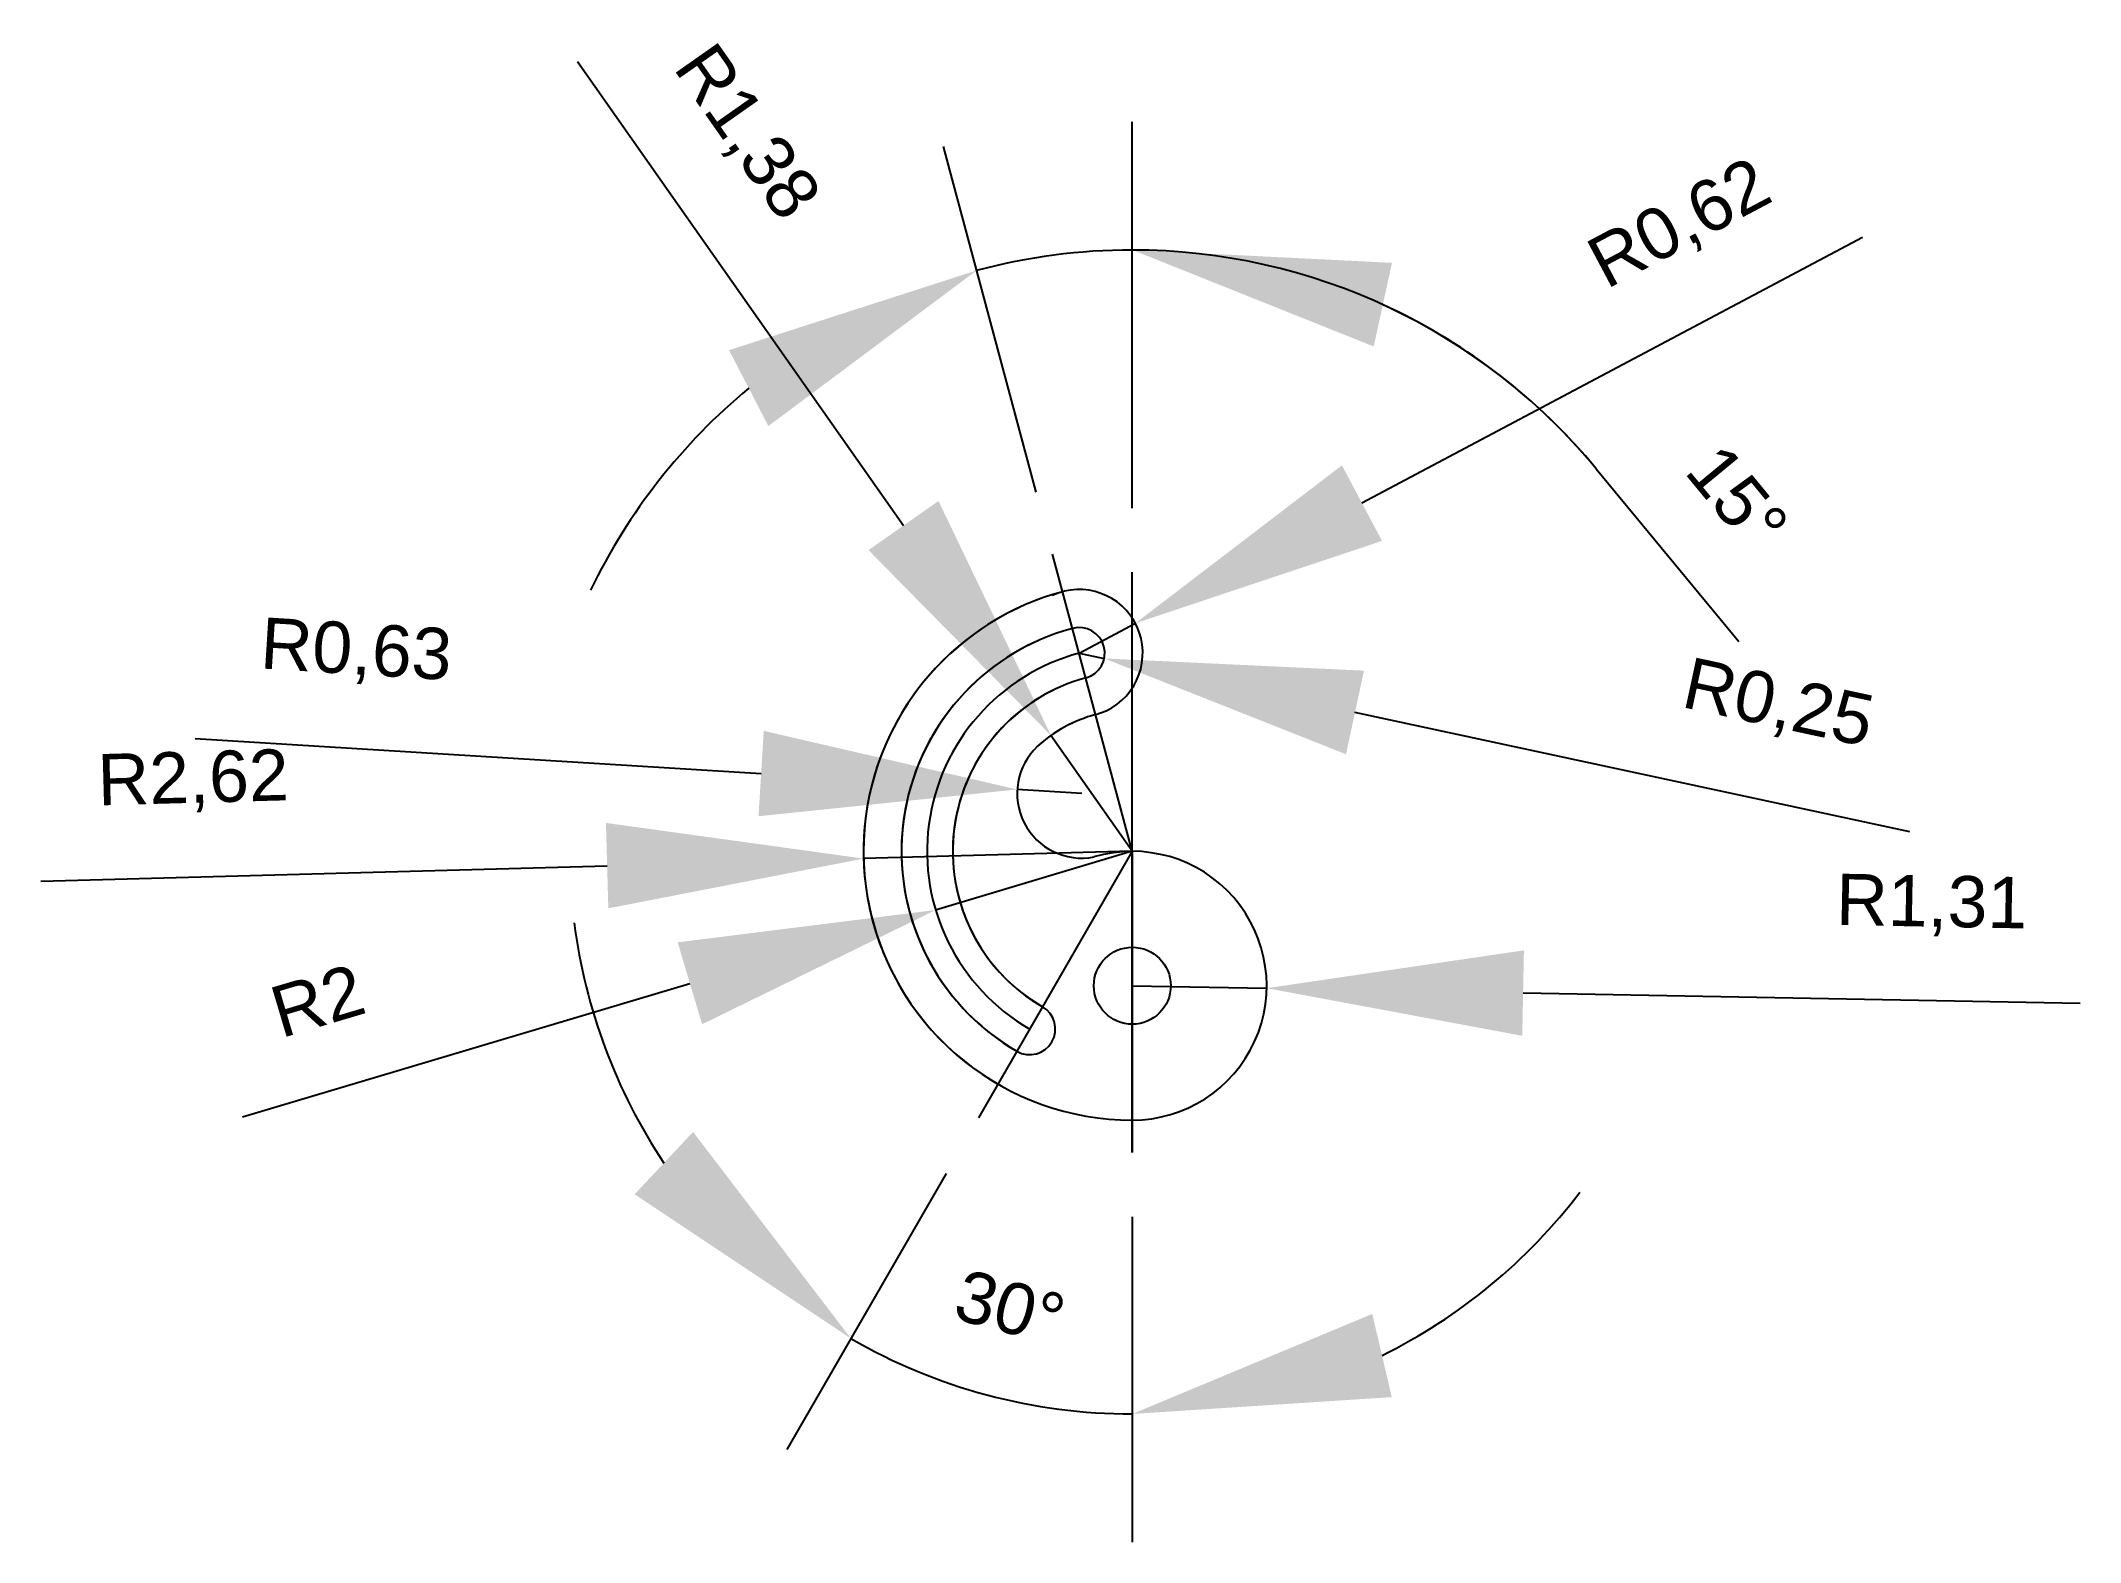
# Model space of a CAD drawing. Header units: millimetres. Extents: x 2788.4 to 2808.3, y 1245.3 to 1259.9.
import ezdxf

# ---------------------------------------------------------------- set-up
doc = ezdxf.new("R2010")
doc.units = ezdxf.units.MM
doc.styles.get("Standard").update_dxf_attribs({"font": 'arial.ttf', "height": 0.5})
doc.dimstyles.new('ISO-25', dxfattribs={"dimtxt": 2.5, "dimasz": 2.5, "dimexe": 1.25, "dimexo": 0.625, "dimtad": 1, "dimtxsty": 'Standard', "dimcen": 2.5, "dimadec": 0, "dimazin": 0, "dimtfac": 1, "dimtmove": 0, "dimatfit": 3, "dimfxl": 1, "dimarcsym": 0})

# ---------------------------------------------------------------- blocks, each defined once
blk = doc.blocks.new('*D7')
at = {"color": 0, "lineweight": -2, "transparency": 16777216}
for p, q in [((2799.026, 1250.726), (2800.336, 1250.702)), ((2808.265, 1250.553), (2802.835, 1250.655))]:
    blk.add_line(p, q, dxfattribs=at)
at = {"color": 0, "transparency": 16777216}
blk.add_solid([(2802.843, 1251.071), (2802.827, 1250.238), (2800.336, 1250.702)], dxfattribs=at)
at = {"layer": 'Defpoints', "color": 0, "transparency": 16777216}
for p in [(2799.026, 1250.726), (2800.336, 1250.702)]:
    blk.add_point(p, dxfattribs=at)
at = {"color": 0, "transparency": 16777216, "insert": (2806.817, 1251.505), "char_height": 0.5, "attachment_point": 5, "rotation": 358.9227}
blk.add_mtext('R1,31', dxfattribs=at)
blk = doc.blocks.new('*D8')
at = {"color": 0, "lineweight": -2, "transparency": 16777216}
for p, q in [((2797.213, 1248.897), (2795.659, 1246.204)), ((2799.026, 1248.474), (2799.026, 1245.302))]:
    blk.add_line(p, q, dxfattribs=at)
for start, end in [(187.3018, 213.6509), (296.3491, 322.6982), (240, 270)]:
    blk.add_arc((2799.026, 1252.036), 5.484, start, end, dxfattribs=at)
at = {"color": 0, "transparency": 16777216}
for points in [[(2794.745, 1249.301), (2794.175, 1248.693), (2796.284, 1247.287)], [(2801.555, 1246.716), (2801.365, 1247.527), (2799.026, 1246.552)]]:
    blk.add_solid(points, dxfattribs=at)
at = {"layer": 'Defpoints', "color": 0, "transparency": 16777216}
for p in [(2799.026, 1253.936), (2799.026, 1252.036), (2797.526, 1249.438), (2799.026, 1249.099), (2797.15, 1246.883)]:
    blk.add_point(p, dxfattribs=at)
at = {"color": 0, "transparency": 16777216, "insert": (2797.834, 1247.589), "char_height": 0.5, "attachment_point": 5, "rotation": 345}
blk.add_mtext('30°', dxfattribs=at)
blk = doc.blocks.new('*D9')
at = {"color": 0, "lineweight": -2, "transparency": 16777216}
for p, q in [((2799.026, 1255.382), (2799.026, 1259.148)), ((2798.088, 1255.538), (2797.185, 1258.905)), ((2803.548, 1255.765), (2804.937, 1254.08))]:
    blk.add_line(p, q, dxfattribs=at)
for start, end in [(90, 105), (39.5059, 90), (40.7459, 65.3729), (129.6271, 154.2541)]:
    blk.add_arc((2799.026, 1252.036), 5.861, start, end, dxfattribs=at)
at = {"color": 0, "transparency": 16777216}
for points in [[(2801.379, 1256.957), (2801.557, 1257.772), (2799.026, 1257.898)], [(2795.096, 1256.921), (2795.479, 1256.181), (2797.509, 1257.698)]]:
    blk.add_solid(points, dxfattribs=at)
at = {"layer": 'Defpoints', "color": 0, "transparency": 16777216}
for p in [(2798.008, 1257.809), (2798.249, 1254.934), (2799.026, 1254.757), (2799.026, 1252.036), (2799.026, 1252.036)]:
    blk.add_point(p, dxfattribs=at)
at = {"color": 0, "transparency": 16777216, "insert": (2804.922, 1255.483), "char_height": 0.5, "attachment_point": 5, "rotation": 309.5059}
blk.add_mtext('15°', dxfattribs=at)
blk = doc.blocks.new('*D10')
at = {"color": 0, "lineweight": -2, "transparency": 16777216}
for p, q in [((2798.508, 1253.968), (2798.753, 1253.916)), ((2806.604, 1252.225), (2801.196, 1253.389))]:
    blk.add_line(p, q, dxfattribs=at)
at = {"color": 0, "transparency": 16777216}
blk.add_solid([(2801.284, 1253.797), (2801.109, 1252.982), (2798.753, 1253.916)], dxfattribs=at)
at = {"layer": 'Defpoints', "color": 0, "transparency": 16777216}
for p in [(2798.508, 1253.968), (2798.753, 1253.916)]:
    blk.add_point(p, dxfattribs=at)
at = {"color": 0, "transparency": 16777216, "insert": (2805.317, 1253.449), "char_height": 0.5, "attachment_point": 5, "rotation": 347.8464}
blk.add_mtext('R0,25', dxfattribs=at)
blk = doc.blocks.new('*D11')
at = {"color": 0, "lineweight": -2, "transparency": 16777216}
for p, q in [((2806.143, 1258.018), (2801.264, 1255.43)), ((2798.508, 1253.968), (2799.056, 1254.259))]:
    blk.add_line(p, q, dxfattribs=at)
at = {"color": 0, "transparency": 16777216}
blk.add_solid([(2801.069, 1255.798), (2801.46, 1255.062), (2799.056, 1254.259)], dxfattribs=at)
at = {"layer": 'Defpoints', "color": 0, "transparency": 16777216}
for p in [(2799.056, 1254.259), (2798.508, 1253.968)]:
    blk.add_point(p, dxfattribs=at)
at = {"color": 0, "transparency": 16777216, "insert": (2804.374, 1258.127), "char_height": 0.5, "attachment_point": 5, "rotation": 27.9443}
blk.add_mtext('R0,62', dxfattribs=at)
blk = doc.blocks.new('*D12')
at = {"color": 0, "lineweight": -2, "transparency": 16777216}
for p, q in [((2789.892, 1253.135), (2795.409, 1252.794)), ((2798.533, 1252.6), (2797.904, 1252.639))]:
    blk.add_line(p, q, dxfattribs=at)
at = {"color": 0, "transparency": 16777216}
blk.add_solid([(2795.434, 1253.21), (2795.383, 1252.378), (2797.904, 1252.639)], dxfattribs=at)
at = {"layer": 'Defpoints', "color": 0, "transparency": 16777216}
for p in [(2797.904, 1252.639), (2798.533, 1252.6)]:
    blk.add_point(p, dxfattribs=at)
at = {"color": 0, "transparency": 16777216, "insert": (2791.46, 1253.965), "char_height": 0.5, "attachment_point": 5, "rotation": 356.4613}
blk.add_mtext('R0,63', dxfattribs=at)
blk = doc.blocks.new('*D13')
at = {"color": 0, "lineweight": -2, "transparency": 16777216}
for p, q in [((2793.618, 1259.735), (2796.796, 1255.211)), ((2799.026, 1252.036), (2798.233, 1253.166))]:
    blk.add_line(p, q, dxfattribs=at)
at = {"color": 0, "transparency": 16777216}
blk.add_solid([(2797.137, 1255.451), (2796.455, 1254.972), (2798.233, 1253.166)], dxfattribs=at)
at = {"layer": 'Defpoints', "color": 0, "transparency": 16777216}
for p in [(2798.233, 1253.166), (2799.026, 1252.036)]:
    blk.add_point(p, dxfattribs=at)
at = {"color": 0, "transparency": 16777216, "insert": (2795.246, 1259.028), "char_height": 0.5, "attachment_point": 5, "rotation": 305.0813}
blk.add_mtext('R1,38', dxfattribs=at)
blk = doc.blocks.new('*D15')
at = {"color": 0, "lineweight": -2, "transparency": 16777216}
for p, q in [((2788.388, 1251.746), (2793.908, 1251.896)), ((2799.026, 1252.036), (2796.407, 1251.965))]:
    blk.add_line(p, q, dxfattribs=at)
at = {"color": 0, "transparency": 16777216}
blk.add_solid([(2793.896, 1252.313), (2793.919, 1251.48), (2796.407, 1251.965)], dxfattribs=at)
at = {"layer": 'Defpoints', "color": 0, "transparency": 16777216}
for p in [(2796.407, 1251.965), (2799.026, 1252.036)]:
    blk.add_point(p, dxfattribs=at)
at = {"color": 0, "transparency": 16777216, "insert": (2789.873, 1252.712), "char_height": 0.5, "attachment_point": 5, "rotation": 1.565}
blk.add_mtext('R2,62', dxfattribs=at)
blk = doc.blocks.new('*D16')
at = {"color": 0, "lineweight": -2, "transparency": 16777216}
for p, q in [((2799.026, 1252.036), (2797.109, 1251.464)), ((2790.353, 1249.448), (2794.714, 1250.749))]:
    blk.add_line(p, q, dxfattribs=at)
at = {"color": 0, "transparency": 16777216}
blk.add_solid([(2794.595, 1251.149), (2794.833, 1250.35), (2797.109, 1251.464)], dxfattribs=at)
at = {"layer": 'Defpoints', "color": 0, "transparency": 16777216}
for p in [(2799.026, 1252.036), (2797.109, 1251.464)]:
    blk.add_point(p, dxfattribs=at)
at = {"color": 0, "transparency": 16777216, "insert": (2791.085, 1250.58), "char_height": 0.5, "attachment_point": 5, "rotation": 16.6187}
blk.add_mtext('R2', dxfattribs=at)

msp = doc.modelspace()

# ---------------------------------------------------------------- linework, layer by layer
for p, q in [((2799.026, 1252.036), (2798.249, 1254.934)), ((2799.026, 1252.036), (2799.026, 1254.757)), ((2799.026, 1249.099), (2799.026, 1253.936)), ((2798.669, 1253.369), (2798.77, 1253.406)), ((2798.533, 1252.6), (2798.533, 1252.6)), ((2798.533, 1252.6), (2798.533, 1252.6)), ((2799.026, 1252.036), (2797.526, 1249.438)), ((2799.026, 1252.036), (2799.026, 1249.099))]:
    msp.add_line(p, q)
msp.add_circle((2799.026, 1250.726), 0.375)
for centre, radius, start, end in [((2799.026, 1252.036), 2.62, 105, 240), ((2798.508, 1253.968), 0.62, 295, 115), ((2799.026, 1252.036), 2.62, 115, 270), ((2799.026, 1252.036), 2.25, 105, 240), ((2799.026, 1252.036), 2.25, 115, 240), ((2798.508, 1253.968), 0.25, 285, 105), ((2799.026, 1252.036), 2, 105, 240), ((2799.026, 1252.036), 1.75, 105, 240), ((2799.026, 1252.036), 1.75, 115, 240), ((2799.026, 1252.036), 1.38, 105, 132.052), ((2799.026, 1252.036), 1.38, 115, 132.0526), ((2798.533, 1252.6), 0.63, 133.1166, 280.9637), ((2799.026, 1250.726), 1.31, 270, 106.558), ((2798.026, 1250.304), 0.25, 240, 60)]:
    msp.add_arc(centre, radius, start, end)

# ---------------------------------------------------------------- dimensions: what is measured, and where the dimension line sits
for center, mpoint, picture, middle in [((2799.026, 1252.036), (2798.233, 1253.166), '*D13', (2795.246, 1259.028)), ((2798.508, 1253.968), (2799.056, 1254.259), '*D11', (2804.374, 1258.127)), ((2798.533, 1252.6), (2797.904, 1252.639), '*D12', (2791.46, 1253.965)), ((2798.508, 1253.968), (2798.753, 1253.916), '*D10', (2805.317, 1253.449)), ((2799.026, 1252.036), (2796.407, 1251.965), '*D15', (2789.873, 1252.712)), ((2799.026, 1252.036), (2797.109, 1251.464), '*D16', (2791.085, 1250.58)), ((2799.026, 1250.726), (2800.336, 1250.702), '*D7', (2806.817, 1251.505))]:
    dim = msp.add_radius_dim(center=center, mpoint=mpoint, dimstyle='ISO-25')
    dim.commit()
    dim.dimension.update_dxf_attribs({"geometry": picture, "text_midpoint": middle})
for base, line1, line2, picture, middle in [((2798.008, 1257.809), ((2799.026, 1252.036), (2799.026, 1254.757)), ((2799.026, 1252.036), (2798.249, 1254.934)), '*D9', (2804.922, 1255.483)), ((2797.15, 1246.883), ((2799.026, 1249.099), (2799.026, 1253.936)), ((2799.026, 1252.036), (2797.526, 1249.438)), '*D8', (2797.834, 1247.589))]:
    dim = msp.add_angular_dim_2l(base=base, line1=line1, line2=line2, dimstyle='ISO-25')
    dim.commit()
    dim.dimension.update_dxf_attribs({"geometry": picture, "text_midpoint": middle})

doc.saveas('drawing.dxf')
